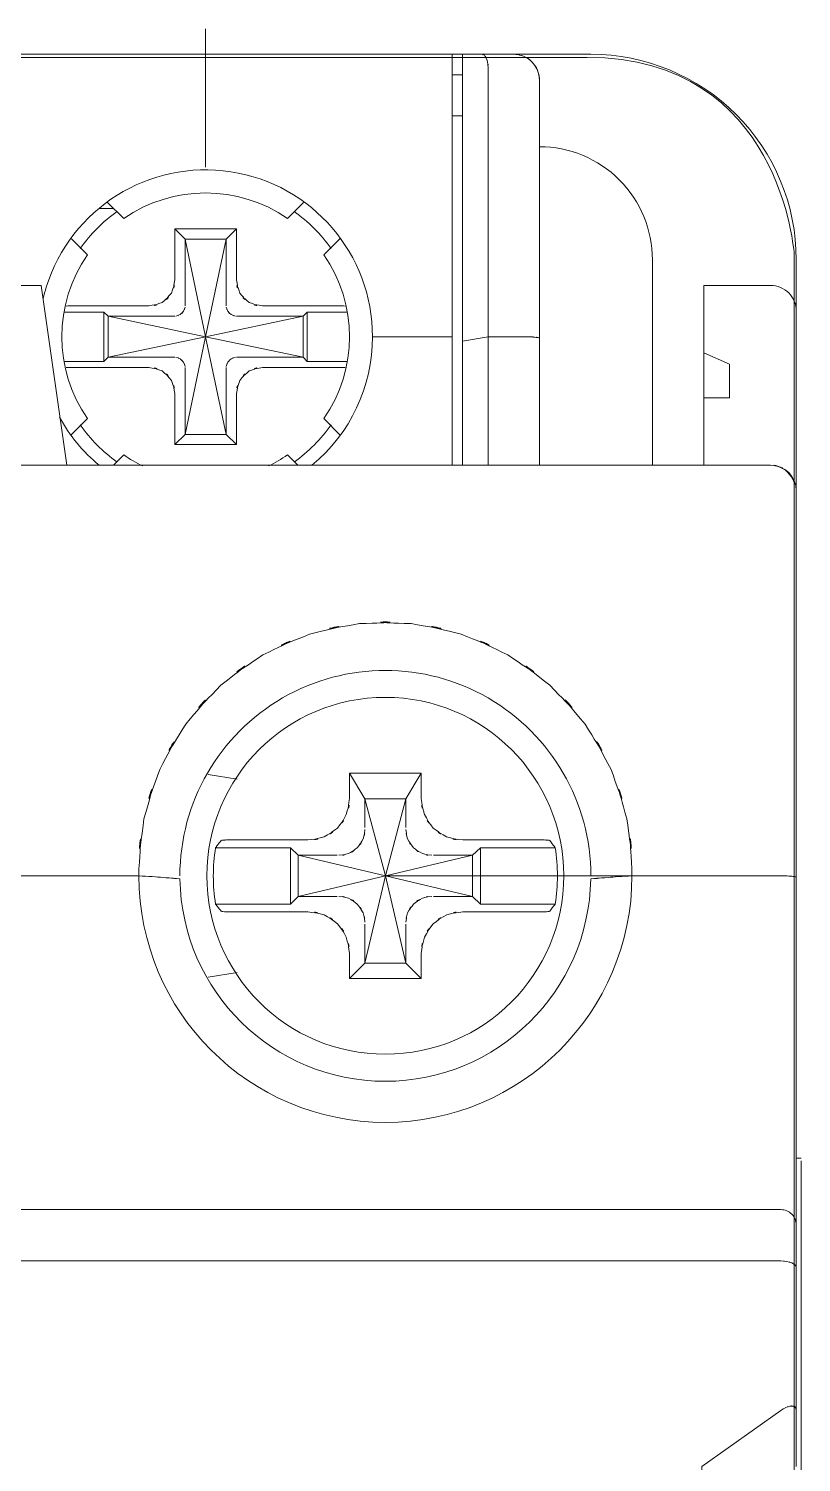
# Model space of a CAD drawing. Header units: millimetres. Extents: x 41 to 1635, y 11 to 1528.
# Drawn here: x 461.85 to 477.93, y 1168.97 to 1198.81 of the extents above; entities that cross this region are included whole.
import ezdxf

# ---------------------------------------------------------------- set-up
doc = ezdxf.new("R2010")
doc.units = ezdxf.units.MM
doc.header["$LTSCALE"] = 8
doc.layers.get('0').update_dxf_attribs({"linetype": 'CONTINUOUS'})
doc.layers.add('PDF_Geometry', color=7, linetype='CONTINUOUS')

# ---------------------------------------------------------------- blocks, each defined once
blk = doc.blocks.new('Contactor1')
at = {"layer": 'PDF_Geometry', "lineweight": 9}
for points in [[(-0.1467570458967771, 0.02374320735611946), (-0.1467570458967771, -0.01461823708837073)], [(-0.0757292958967355, 0.01664617957840164), (-0.07856254589677292, 0.01664617957840164), (-0.5275486014522812, 0.01664617957840164), (-0.5303680875634313, 0.01664617957840164)], [(-0.07856254589677292, 0.01664617957840164), (-0.07856254589677292, 0.01311799902282473), (-0.07856254589677292, -0.06150680653274776), (-0.07856254589677292, -0.09700722319939814)], [(-0.0757292958967355, -0.09700722319939814), (-0.0757292958967355, -0.0627291954216389), (-0.0757292958967355, 0.01664617957840164), (-0.07036815700786292, 0.01664617957840164)], [(-0.0757292958967355, -0.0627291954216389), (-0.06861805978564917, -0.06150680653274776), (-0.06861805978564917, 0.01311799902282473)], [(-0.07856254589677292, 0.01097922124506567), (-0.0757292958967355, 0.01097922124506567)], [(-0.07856254589677292, -0.0003961954216720187), (-0.0757292958967355, -0.0003961954216720187)], [(-0.1760903792301178, -0.02597925097711595), (-0.172229268118997, -0.02597925097711595)], [(-0.1382292958967355, -0.0457843204216033), (-0.1382292958967355, -0.03165976486604904), (-0.1552708097856339, -0.03165976486604904), (-0.1552708097856339, -0.0457843204216033)], [(-0.1552708097856339, -0.03165976486604904), (-0.1524375597856533, -0.03450722319939814), (-0.1524375597856533, -0.05293729264383273)], [(-0.1524375597856533, -0.07003476486602267), (-0.1524375597856533, -0.08850722319948545), (-0.1467570458967771, -0.06150680653274776), (-0.1524375597856533, -0.03450722319939814), (-0.1410765320079008, -0.03450722319939814), (-0.1382292958967355, -0.03165976486604904)], [(-0.1410765320079008, -0.05293729264383273), (-0.1410765320079008, -0.03450722319939814), (-0.1467570458967771, -0.06150680653274776), (-0.1737292820078551, -0.05581273708821755), (-0.1553125597856706, -0.05581273708821755)], [(-0.2149515458967244, -0.09700722319939814), (-0.207854295896766, -0.04729832042164617), (-0.192229295896766, -0.04729832042164617), (-0.1851180597856228, -0.09700722319939814)], [(-0.1748819625634042, -0.05467340375503227), (-0.1857570320078707, -0.05467340375503227)], [(-0.1834792264522775, -0.05296526486608855), (-0.1624513514523187, -0.05296526486608855)], [(-0.1748819625634042, -0.06831222319942754), (-0.1748819625634042, -0.05467340375503227), (-0.1737292820078551, -0.05581273708821755), (-0.1737292820078551, -0.06718730653278726), (-0.1553125597856706, -0.06718730653278726)], [(-0.1552708097856339, -0.09132670931057874), (-0.1524375597856533, -0.08850722319948545), (-0.1410765320079008, -0.08850722319948545), (-0.1467570458967771, -0.06150680653274776), (-0.1197848097856422, -0.05581273708821755), (-0.1197848097856422, -0.06718730653278726), (-0.1186319208967461, -0.06831222319942754), (-0.1186319208967461, -0.05467340375503227)], [(-0.1077570597856266, -0.05467340375503227), (-0.1186319208967461, -0.05467340375503227), (-0.1197848097856422, -0.05581273708821755), (-0.1382153097856644, -0.05581273708821755)], [(-0.1310625320078884, -0.05296526486608855), (-0.1100348653412198, -0.05296526486608855)], [(-0.1382153097856644, -0.06718730653278726), (-0.1197848097856422, -0.06718730653278726), (-0.1467570458967771, -0.06150680653274776), (-0.1737292820078551, -0.06718730653278726), (-0.1748819625634042, -0.06831222319942754), (-0.1857570320078707, -0.06831222319942754)], [(-0.06861805978564917, -0.09700722319939814), (-0.06861805978564917, -0.06150680653274776), (-0.05865979589674453, -0.06150680653274776)], [(-0.00893754589674245, -0.09700722319939814), (-0.00893754589674245, -0.07838218153278831), (-0.001826309785656122, -0.07838218153278831), (-0.001826309785656122, -0.0690488759771597), (-0.00893754589674245, -0.06593777875491469)], [(-0.1624513514523187, -0.07000679264388054), (-0.1834792264522775, -0.07000679264388054)], [(-0.1410765320079008, -0.07003476486602267), (-0.1410765320079008, -0.08850722319948545), (-0.1382292958967355, -0.09132670931057874)], [(-0.1100348653412198, -0.07000679264388054), (-0.1310625320078884, -0.07000679264388054)], [(-0.1077570597856266, -0.06831222319942754), (-0.1186319208967461, -0.06831222319942754)], [(-0.1552708097856339, -0.07720132042163641), (-0.1552708097856339, -0.09132670931057874), (-0.1382292958967355, -0.09132670931057874), (-0.1382292958967355, -0.07720132042163641)], [(-0.1069792958967355, -0.1892432093104617), (-0.1069792958967355, -0.1822707926438625), (-0.08709030978565124, -0.1822707926438625), (-0.08709030978565124, -0.1892432093104617)], [(-0.1069792958967355, -0.1822707926438625), (-0.1027015320078704, -0.189382237088239), (-0.09132653200788354, -0.189382237088239), (-0.08709030978565124, -0.1822707926438625)], [(-0.146062559785662, -0.1826183481994121), (-0.1380487264523254, -0.1839653620883155)], [(-0.09132653200788354, -0.1973261259771562), (-0.09132653200788354, -0.189382237088239), (-0.097034795896775, -0.2106877370882785), (-0.1027015320078704, -0.189382237088239), (-0.1027015320078704, -0.1973261259771562)], [(-0.1409930458967779, -0.2007432509772116), (-0.118451351452336, -0.2007432509772116)], [(-0.07559026811895819, -0.2007432509772116), (-0.0530763514523187, -0.2007432509772116)], [(-0.1103959903412033, -0.204992820421694), (-0.1211597958967445, -0.204992820421694), (-0.097034795896775, -0.2106877370882785), (-0.1211597958967445, -0.2163818204217023), (-0.1211597958967445, -0.204992820421694), (-0.1233125597856315, -0.2028820287549706)], [(-0.08367361534118345, -0.2163818204217023), (-0.07288204589679026, -0.2163818204217023), (-0.097034795896775, -0.2106877370882785), (-0.1027015320078704, -0.234839862088279), (-0.09132653200788354, -0.234839862088279), (-0.097034795896775, -0.2106877370882785), (-0.07288204589679026, -0.204992820421694), (-0.07288204589679026, -0.2163818204217023), (-0.07072928200784645, -0.2184926120883119), (-0.07072928200784645, -0.2028820287549706)], [(-0.097034795896775, -0.2106877370882785), (-0.01178479589674453, -0.2106877370882785)], [(-0.118451351452336, -0.220632237088239), (-0.1409930458967779, -0.220632237088239)], [(-0.0530763514523187, -0.220632237088239), (-0.07559026811895819, -0.220632237088239)], [(-0.1027015320078704, -0.2240620704216099), (-0.1027015320078704, -0.234839862088279), (-0.1069792958967355, -0.2391038481994201)], [(-0.09132653200788354, -0.2240620704216099), (-0.09132653200788354, -0.234839862088279), (-0.08709030978565124, -0.2391038481994201)], [(-0.08709030978565124, -0.2321043065327331), (-0.08709030978565124, -0.2391038481994201), (-0.1069792958967355, -0.2391038481994201), (-0.1069792958967355, -0.2321043065327331)], [(-0.1380487264523254, -0.2374092787549671), (-0.1460903236745708, -0.2387427231993797)], [(0.01804869021435707, -0.2895349870882455), (0.01804869021435707, -0.3030347787549772), (0.01804869021435707, -0.842950931532755), (0.01804869021435707, -0.857159403754963), (0.01664571799210535, -0.857159403754963)], [(0.01238174576991469, -0.3172432648660788), (-0.6184793375634285, -0.3172432648660788)], [(0.01664571799210535, -0.358631875977153), (0.01664571799210535, -0.3190065009771388), (0.01664571799210535, -0.358631875977153), (0.01664571799210535, -0.3740763204216364)], [(0.01238174576991469, -0.358631875977153), (-0.009479226452299372, -0.3740763204216364), (-0.009479226452299372, -0.429492848199402), (-0.01178479589674453, -0.429492848199402)]]:
    blk.add_lwpolyline(points, dxfattribs=at)
for points in [[(0.01664571799210535, -0.2110624315328096), (0.01664571799210535, -0.1041322231994855), (0.01664571799210535, -0.05439536208837126), (0.01664571799210535, -0.04018773708821755, 0.4142214593926599), (-0.04018754589674245, 0.01664617957840164), (-0.0615070458967466, 0.01664617957840164), (-0.07036815700786292, 0.01664617957840164), (-0.0615070458967466, 0.01664617957885639, -0.07705148297483545), (-0.05936805978569737, 0.01631217957810804, -0.07872783830262799), (-0.0572570458968471, 0.01522880457832798, -0.07249049941978404), (-0.0556737264524827, 0.01357661013389588, -0.07051913806500629), (-0.05471539311872675, 0.01161840180066065, -0.07555129902684875), (-0.05440979589673134, 0.009534735133911454), (-0.05440979589673134, -0.06188148708827157), (-0.05440979589673134, -0.09700722319939814)], [(-0.02315979589673134, -0.09700722319939814), (-0.02315979589673134, -0.04018773708821755, 0.4145772758747178), (-0.05440979589673134, -0.008923320421672543)], [(-0.1005903097856162, -0.06150680653274776, 0.8600284844003787), (-0.1908527975433572, -0.04779402017493339, 0.02219104953634908), (-0.1917153792300041, -0.05096551486610679)], [(-0.1738681014522854, -0.02432622319940947), (-0.1694097820079037, -0.02878433431055782, -0.3122116558984878), (-0.1241043097856505, -0.02878433431055782), (-0.1196459903412119, -0.02432622319940947)], [(-0.1839236431189875, -0.08861827875489325), (-0.179451545896768, -0.08415932042157692, -0.3125925672262319), (-0.179451545896768, -0.03883987597714622), (-0.1838958792300787, -0.03440973708825368)], [(-0.1096042264523476, -0.03440973708825368), (-0.1140625458967861, -0.03883987597714622, -0.3125925672249932), (-0.1140625458967861, -0.08415932042157692), (-0.1095902403412197, -0.08861827875489325)], [(-0.00893754589674245, -0.07838218153278831), (-0.00893754589674245, -0.06593777875491469), (-0.00893754589674245, -0.04729832042164617), (0.009534704103259628, -0.04729832042164617, -0.4149256430853812), (0.01664571799210535, -0.05439536208837126), (0.01664571799210535, -0.1041322231994855, 0.4141553983711468), (0.009534704103259628, -0.09700722319962551)], [(-0.1173404347856604, -0.09707673708828679, 0.224242579505144), (-0.1005903097856162, -0.06150680653274776), (-0.07856254589677292, -0.06150680653274776)], [(-0.1641736847856805, -0.09725729264391703, -0.03855320733039572), (-0.1694097820078468, -0.09420130653279557), (-0.172229268118997, -0.09700722319939814)], [(-0.1212708375634293, -0.09700722319939814), (-0.1241043097856505, -0.09420130653279557, -0.03943945506546027), (-0.1293404070078736, -0.09725729264391703)], [(-0.1103959903412033, -0.2163818204217023), (-0.1211597958967445, -0.2163818204217023), (-0.1233125597856315, -0.2184926120883119), (-0.1440070736745156, -0.2184926120883119, -0.0800712123716248), (-0.1440070736745156, -0.2028820287549706), (-0.1233125597856315, -0.2028820287549706), (-0.1233125597856315, -0.2184926120883119)], [(-0.08367361534118345, -0.204992820421694), (-0.07288204589679026, -0.204992820421694), (-0.07072928200784645, -0.2028820287549706), (-0.05006251811892071, -0.2028820287549706, -0.0827376726213245), (-0.05006251811897755, -0.2184926120883119), (-0.07072928200784645, -0.2184926120883119)], [(-0.6227293236745481, -0.2110624315328096), (-0.6227293236743208, -0.3073123343104953, -0.4140617070540777), (-0.6184793375634285, -0.3030347787549772), (0.01238174576991469, -0.3030347787548635, -0.4146351572907975), (0.01664571799210535, -0.3073123343104953), (0.01664571799210535, -0.2110624315328096), (0.01664571799210535, -0.3073123343104953), (0.01664571799210535, -0.3190065009771388)], [(-0.2385348514523002, -0.2108818759771793, 0.002907355942976045), (-0.2348542958967528, -0.2106877370882785), (-0.1652153097856512, -0.2106877370882785, 0.9999144821332955), (-0.02881254589675564, -0.2106877370882785), (0.01238174576991469, -0.2106877370882785)]]:
    blk.add_lwpolyline(points, format="xyb", dxfattribs=at)
for points in [[(0.009534704103259628, -0.09700722319939814), (-0.6156320875634265, -0.09700722319939814)], [(0.01804869021435707, -0.2888127370882785), (0.01664571799210535, -0.2888127370882785)]]:
    blk.add_lwpolyline(points, close=True, dxfattribs=at)
blk.add_circle((-0.0970461340212978, -0.2106621992164719), 0.04937246972925925, dxfattribs=at)
for centre, radius, start, end in [((-0.06151400598122336, 0.009541969220208557), 0.007104213767632375, 359.9416567832936, 89.9438666203284), ((-0.1470590527996478, -0.06113342628032115), 0.04195856593951255, 125.1500174432932, 145.0852831688164), ((-0.146630726502849, -0.06130909377316129), 0.04220336811208695, 34.97360062379433, 54.7922633054439), ((-0.1466795664521783, -0.06141393273890117), 0.04627890439246622, 208.8482349093784, 230.4083440838962), ((-0.146707829501679, -0.06151678671358241), 0.04244688539276921, 215.0305828512332, 234.7341938553037), ((-0.1473767856140853, -0.06085254669437745), 0.04331870712425062, 305.3746736053526, 324.704401360023), ((-0.09703493049244116, -0.2106876633506545), 0.05684738459574254, 359.999925680669, 180.0060401332526), ((-0.1467419236885803, 0.1034854955364608), 0.3147158815372699, 266.6348828222591, 267.3033410576602), ((-0.09703914582541984, -0.2107061939245796), 0.05682118930714637, 180.8353669942317, 359.1368194188191), ((-0.04825384207521211, 0.1226354116444099), 0.3338888166104383, 272.7031697945956, 273.3356370266052)]:
    blk.add_arc(centre, radius, start, end, dxfattribs=at)
for points in [[(-0.06964590700789586, 0.01636812402284704), (-0.0706737542300857, 0.01688183235614815), (-0.06927079589667073, 0.01634015180070492), (-0.07036815700786292, 0.01664617957840164)], [(-0.06910422645222525, 0.01560433235613345), (-0.0698682264523427, 0.01681231846714581), (-0.06872932367451767, 0.01528474902283961), (-0.06964590700789586, 0.01636812402284704)], [(-0.06872932367451767, 0.01446501291184177), (-0.06921526811896683, 0.0161875545784369), (-0.06847924034121888, 0.01390976291168045), (-0.06910422645222525, 0.01560433235613345)], [(-0.06861805978559232, 0.01311799902282473), (-0.06872932367451767, 0.01513216568946518), (-0.06850700423007083, 0.01246526291174632), (-0.06872932367451767, 0.01446501291184177)], [(-0.1562291570078855, -0.0494235426438081), (-0.1544237403412012, -0.04409058431065205), (-0.1563126570078452, -0.05132663986614716), (-0.1552708097855771, -0.04578432042171698)], [(-0.1382292958966787, -0.04578432042171698), (-0.1372014486746025, -0.05131223708826838), (-0.1390903514522392, -0.04409058431065205), (-0.1372847264523784, -0.04940997319931739)], [(-0.1588265320078222, -0.05202091764385841), (-0.1546320597855697, -0.04842323708817275), (-0.1598403931190546, -0.05363157042165767), (-0.1562291570078855, -0.0494235426438081)], [(-0.1372847264523784, -0.04940997319931739), (-0.1336736986744995, -0.05363157042165767), (-0.1388820320078707, -0.04840966764390942), (-0.1346735736745472, -0.05202091764385841)], [(-0.1834792264523344, -0.05296526486608855), (-0.1840904347856736, -0.05296526486608855), (-0.1847154070077863, -0.05295170931049142), (-0.1853403792301265, -0.05300680653272138)], [(-0.1624513514522619, -0.05296526486608855), (-0.1569376292300717, -0.05195140375508345), (-0.1641736847856805, -0.05384011208820993), (-0.1588265320078222, -0.05202091764385841)], [(-0.1549654208967581, -0.05579832042167254), (-0.1532015597856002, -0.05524307042151122), (-0.1555069070079185, -0.05611790375496639), (-0.1537987681189747, -0.0553541120882528)], [(-0.1537987681189747, -0.0553541120882528), (-0.1523820320077789, -0.05409018153272882), (-0.154173670896796, -0.05586783431044751), (-0.1528959486744839, -0.05445130653265551)], [(-0.1528959486744839, -0.05445130653265551), (-0.1521459486745584, -0.05274316764371179), (-0.1530209903411901, -0.05507607042159179), (-0.1524653236744484, -0.05328486208827599)], [(-0.1410487820078856, -0.05328486208827599), (-0.140493101452364, -0.05507607042159179), (-0.1413681570078893, -0.05274316764371179), (-0.1406181431190703, -0.05445130653265551)], [(-0.1406181431190703, -0.05445130653265551), (-0.1393404208967581, -0.05586783431044751), (-0.1411320597856616, -0.05409018153272882), (-0.1397153236745794, -0.0553541120882528)], [(-0.1397153236745794, -0.0553541120882528), (-0.1380209625634166, -0.05611790375496639), (-0.1403125458968475, -0.05524307042151122), (-0.1385209070078304, -0.05579832042167254)], [(-0.1346735736745472, -0.05202091764385841), (-0.1293404070078736, -0.05384011208820993), (-0.1366042264523344, -0.05195140375508345), (-0.1310625320078884, -0.05296526486608855)], [(-0.1081597264523566, -0.05300680653272138), (-0.1087986847856541, -0.05295170931049142), (-0.1094236708967742, -0.05296526486608855), (-0.1100348653412198, -0.05296526486608855)], [(-0.05700696256343463, -0.06153477875500357), (-0.05950707367452424, -0.06147882042159836), (-0.05621542089676268, -0.06153477875500357), (-0.05865979589674453, -0.06150680653263407)], [(-0.05564596256334653, -0.06161784819937566), (-0.05767369867447769, -0.06146526486600123), (-0.05493749034116036, -0.06161784819937566), (-0.05700696256343463, -0.06153477875500357)], [(-0.05472917089667817, -0.06172890375501083), (-0.05618765700791073, -0.06154833431037332), (-0.05434028200778585, -0.0617984176437858), (-0.05564596256334653, -0.06161784819937566)], [(-0.05440979589678818, -0.06188148708815788), (-0.05479868478568051, -0.06160429264377854), (-0.0541459486746021, -0.06188148708815788), (-0.05472917089667817, -0.06172890375501083)], [(-0.1537987681189747, -0.06764591764385841), (-0.1555069070079185, -0.06688213986603841), (-0.1532015597856002, -0.06777052875486334), (-0.1549654208967581, -0.06720172319933226)], [(-0.1528959486744839, -0.0685487370883493), (-0.154173670896796, -0.06711779264378492), (-0.1523820320077789, -0.06892341764387311), (-0.1537987681189747, -0.06764591764385841)], [(-0.1397153236745794, -0.06764591764385841), (-0.1411320597856616, -0.06892341764387311), (-0.1393404208967581, -0.06711779264378492), (-0.1406181431190703, -0.0685487370883493)], [(-0.1385209070078304, -0.06720172319933226), (-0.1403125458968475, -0.06777052875486334), (-0.1380209625634166, -0.06688213986603841), (-0.1397153236745794, -0.06764591764385841)], [(-0.1853403792301265, -0.06999323708828342), (-0.1847154070077863, -0.07002036208837126), (-0.1840904347856736, -0.07000679264388054), (-0.1834792264523344, -0.07000679264388054)], [(-0.1588265320078222, -0.0709791120882528), (-0.1641736847856805, -0.0691455148660225), (-0.1569098653412198, -0.07106219542174586), (-0.1624513514522619, -0.07000679264388054)], [(-0.1562291570078855, -0.0735765009771967), (-0.1598403931190546, -0.06936762597706547), (-0.1546320597855697, -0.07460393153269251), (-0.1588265320078222, -0.0709791120882528)], [(-0.1524653236744484, -0.0697016259771317), (-0.1530209903411901, -0.06793752875501013), (-0.1521459486745584, -0.07025687597706565), (-0.1528959486744839, -0.0685487370883493)], [(-0.1406181431190703, -0.0685487370883493), (-0.1413681570078893, -0.07025687597706565), (-0.140493101452364, -0.06793752875501013), (-0.1410487820078856, -0.0697016259771317)], [(-0.1346735736745472, -0.0709791120882528), (-0.1388820320078707, -0.07460393153269251), (-0.1336459347856476, -0.06936762597706547), (-0.1372847264523784, -0.0735765009771967)], [(-0.1310625320078884, -0.07000679264388054), (-0.1365902403412633, -0.07104862597725514), (-0.1293404070078736, -0.06915993153279487), (-0.1346735736745472, -0.0709791120882528)], [(-0.1100348653412198, -0.07000679264388054), (-0.1094236708967742, -0.07000679264388054), (-0.1087986847856541, -0.07002036208837126), (-0.1081597264523566, -0.06999323708828342)], [(-0.1552708097855771, -0.07720132042163641), (-0.1563126570078452, -0.07168780653273643), (-0.1544237403412012, -0.07890944542168654), (-0.1562291570078855, -0.0735765009771967)], [(-0.1372847264523784, -0.0735765009771967), (-0.1390903514522392, -0.07890944542168654), (-0.1372014486746025, -0.07167338986619143), (-0.1382292958966787, -0.07720132042163641)], [(0.01167348188101869, -0.09738190375492195), (0.008479301325508004, -0.09668763986610429), (0.01275685688102612, -0.09740988986595767), (0.009534704103259628, -0.09700722319939814)], [(0.01364567632555236, -0.09845172319933226), (0.01075667632545674, -0.09670119542170141), (0.01468750965881327, -0.09886794542171629), (0.01167348188101869, -0.09738190375492195)], [(0.01521521799219272, -0.1001318898661339), (0.01295139854761373, -0.09749295931055713), (0.01611802354767633, -0.1008676954215844), (0.01364567632555236, -0.09845172319933226)], [(0.01625705132545363, -0.1023121954217459), (0.01485409299215235, -0.09899340375500287), (0.01693732910331391, -0.103326056532751), (0.01521521799219272, -0.1001318898661339)], [(-0.1041598097855854, -0.1408957370881581), (-0.1250626570078452, -0.1446731398659722), (-0.09731262923008899, -0.138826473199515), (-0.1180069486744628, -0.1438127093106232)], [(-0.07606265700786707, -0.1438127093106232), (-0.09674318478568011, -0.138826473199515), (-0.06902093478555571, -0.1446731398659722), (-0.08993755978571016, -0.1408821815327883)], [(-0.1180069486744628, -0.1438127093106232), (-0.137701379230009, -0.1518540981994647), (-0.1117709764523056, -0.1403820287550843), (-0.1309514903411468, -0.1495627370882175)], [(-0.08993755978571016, -0.1408821815327883), (-0.1112292820078551, -0.1402709731994491), (-0.0828403097856949, -0.1402565704215704), (-0.1041598097855854, -0.1408957370881581)], [(-0.06311811534118306, -0.1495627370882175), (-0.08228485145235709, -0.1403820287550843), (-0.05638199034120817, -0.1518540981994647), (-0.07606265700786707, -0.1438127093106232)], [(-0.1309514903411468, -0.1495627370882175), (-0.1487292403411971, -0.1616180148660078), (-0.1255348236745135, -0.1448536954217161), (-0.1425485875633399, -0.1579372648661774)], [(-0.05152079589669256, -0.1579372648661774), (-0.06853476811892278, -0.1448536954217161), (-0.04536811534120488, -0.1616180148660078), (-0.06311811534118306, -0.1495627370882175)], [(-0.1425485875633399, -0.1579372648661774), (-0.1575903653412638, -0.1736461815326038), (-0.1381737681189747, -0.1521321398661257), (-0.1522432125634055, -0.1687014870883559)], [(-0.04178483756339801, -0.1687014870883559), (-0.05588205978568794, -0.1521177231993533), (-0.03649300423006707, -0.1736317787549524), (-0.05152079589669256, -0.1579372648661774)], [(-0.1522432125634055, -0.1687014870883559), (-0.1636182264523427, -0.1872570287550843), (-0.149187643118978, -0.1620901954215697), (-0.1594652820078295, -0.1812704870883408)], [(-0.03457654589675485, -0.1812704870883408), (-0.04485418478560632, -0.1620766259770789), (-0.03040983756335436, -0.1872570287550843), (-0.04178483756339801, -0.1687014870883559)], [(-0.1594652820078295, -0.1812704870883408), (-0.1665902958968104, -0.2015205981992949), (-0.1579237264522249, -0.1742845148660308), (-0.1638125597856401, -0.1949093065327361)], [(-0.03022928200783781, -0.194895750977139), (-0.0361598653411761, -0.1742709454215401), (-0.02747930978563318, -0.2015205981992949), (-0.03457654589675485, -0.1812704870883408)], [(-0.1638125597856401, -0.1949093065327361), (-0.1665209903412119, -0.2155620843104771), (-0.1637015042301186, -0.1879377370883049), (-0.1652153097856512, -0.2087151259770508)], [(-0.1078403514522392, -0.1937292926438658), (-0.106159768118971, -0.1870764593104468), (-0.1078958792301705, -0.1960486259772551), (-0.1069792958966787, -0.1892432093104617)], [(-0.08709030978565124, -0.1892432093104617), (-0.08617372645238675, -0.1960206537548856), (-0.087854309785655, -0.1870764593104468), (-0.08622924034119706, -0.1937292926438658)], [(-0.02881254589675564, -0.2087151259770508), (-0.03034032367457939, -0.1879233204217599), (-0.02752083756348611, -0.2155620843104771), (-0.03022928200783781, -0.194895750977139)], [(-0.1102847264523348, -0.1974371815326776), (-0.1062985736745645, -0.1920898204216428), (-0.1112015181190031, -0.1995072926438297), (-0.1078403514522392, -0.1937292926438658)], [(-0.08622924034119706, -0.1937292926438658), (-0.08285429589676596, -0.1994928759772847), (-0.08774304589672965, -0.1920898204216428), (-0.0837986431189961, -0.1974371815326776)], [(-0.1139930320079543, -0.1998955426438442), (-0.1082292403411316, -0.1965343759770803), (-0.1156320875633696, -0.20139598708829), (-0.1102847264523348, -0.1974371815326776)], [(-0.1031874764523195, -0.2004516398660598), (-0.1022431292300894, -0.1965623481994498), (-0.1032152403412852, -0.2017986537548495), (-0.1027015320078704, -0.1978262787549738)], [(-0.09134030978560759, -0.1978262787549738), (-0.09085414311897466, -0.2017706815327074), (-0.09181247645227586, -0.1965767509771013), (-0.0908819070079403, -0.2004372231995148)], [(-0.0837986431189961, -0.1974371815326776), (-0.07843751811896027, -0.20139598708829), (-0.08584035145230473, -0.196520806532817), (-0.08009033756337658, -0.1998819731993535)], [(-0.1440070736745724, -0.2028820287550843), (-0.143243073674455, -0.201896139865994), (-0.1442431570077929, -0.2032016120883782), (-0.1435069208967548, -0.2022148759772335)], [(-0.1435069208967548, -0.2022148759772335), (-0.1427431431190485, -0.2012434037549156), (-0.1437570042300536, -0.2025344593105274), (-0.14299321256334, -0.2015765565327001)], [(-0.14299321256334, -0.2015765565327001), (-0.1422154347855553, -0.2006042231994343), (-0.143243073674455, -0.201896139865994), (-0.1424652958966703, -0.2009373759772188)], [(-0.141979143118931, -0.2007847926438444), (-0.1427848931189715, -0.2009238204216217), (-0.14178479589674, -0.2006457648660671), (-0.1424652958966703, -0.2009373759772188)], [(-0.1409930458967779, -0.2007432509772116), (-0.1424515181190031, -0.2008127648659865), (-0.1404653375633984, -0.2007017093105787), (-0.141979143118931, -0.2007847926438444)], [(-0.1184513514523928, -0.2007432509772116), (-0.111673698674565, -0.1998124593105786), (-0.120618101452294, -0.2015205981992949), (-0.1139930320079543, -0.1998955426438442)], [(-0.1072709070078304, -0.2045350565326771), (-0.103479309785655, -0.2022988065327809), (-0.1083680458968388, -0.2055345148660308), (-0.1048265320078485, -0.2029100009772264)], [(-0.1048265320078485, -0.2029100009772264), (-0.1021736153412007, -0.1993682648660524), (-0.1054375181190039, -0.2042570148660161), (-0.1031874764523195, -0.2004516398660598)], [(-0.0908819070079403, -0.2004372231995148), (-0.08863207367454606, -0.2042425981994711), (-0.0918819903412782, -0.19935384819928), (-0.08924307367459505, -0.2028820287550843)], [(-0.08924307367459505, -0.2028820287550843), (-0.08571532367449208, -0.2055345148660308), (-0.09059029589678858, -0.202257264866148), (-0.08679869867449952, -0.204507084310535)], [(-0.08009033756337658, -0.1998819731993535), (-0.07342372645229034, -0.2015205981992949), (-0.08239589311898499, -0.1998124593105786), (-0.07559026811890135, -0.2007432509772116)], [(-0.05207647645232782, -0.2007847926438444), (-0.05357649034118594, -0.2007017093105787), (-0.0515903097856949, -0.2008127648659865), (-0.05307635145226186, -0.2007432509772116)], [(-0.05156254589672926, -0.2009373759772188), (-0.05225703200784437, -0.2006457648660671), (-0.05128471256347211, -0.2009238204216217), (-0.05207647645232782, -0.2007847926438444)], [(-0.05156254589672926, -0.2009373759772188), (-0.05079875423001567, -0.201896139865994), (-0.0518403792301001, -0.2006042231994343), (-0.05106261534120904, -0.2015765565327001)], [(-0.05106261534120904, -0.2015765565327001), (-0.05029861534120528, -0.2025344593105274), (-0.05131247645232406, -0.2012434037549156), (-0.05056246256339136, -0.2022148759772335)], [(-0.05056246256339136, -0.2022148759772335), (-0.04981265700786253, -0.2032016120883782), (-0.05079875423001567, -0.201896139865994), (-0.05006251811897755, -0.2028820287550843)], [(-0.1098820597856616, -0.204992820421694), (-0.1059514486746025, -0.2044926815326562), (-0.11115978200786, -0.2054650009772558), (-0.1072709070078304, -0.2045350565326771)], [(-0.08679869867449952, -0.204507084310535), (-0.08290982367446986, -0.2054650009772558), (-0.08814592089669304, -0.2044926815326562), (-0.08418753200788842, -0.204992820421694)], [(-0.1652153097856512, -0.2097010148661411), (-0.1651875458966856, -0.2111734870882174), (-0.1652430736746169, -0.2092017093104914), (-0.1651875458966856, -0.2106877370883922)], [(-0.1652153097856512, -0.2087151259770508), (-0.1652292958967223, -0.2102011537549515), (-0.1652292958967223, -0.2082149731993468), (-0.1652153097856512, -0.2097010148661411)], [(-0.02886805978567963, -0.2106877370883922), (-0.02881254589675564, -0.2092017093104914), (-0.02888205978564429, -0.2111734870882174), (-0.02881254589675564, -0.2097010148661411)], [(-0.02881254589675564, -0.2097010148661411), (-0.02881254589675564, -0.2082149731993468), (-0.02881254589675564, -0.2102011537549515), (-0.02881254589675564, -0.2087151259770508)], [(-0.1577569347857093, -0.2111870426438145), (-0.1634236708967478, -0.2106877370883922), (-0.1558402681189932, -0.2113260704215918), (-0.1615487403411748, -0.2108818759770656)], [(-0.1538542958966787, -0.2115066259771083), (-0.159715365341242, -0.2110064870882979), (-0.151895865341146, -0.2116736259772551), (-0.1577569347857093, -0.2111870426438145)], [(-0.03631265700795439, -0.2111870426438145), (-0.04214596256343839, -0.2116736259772551), (-0.0343542403412016, -0.2110064870882979), (-0.04020153200787036, -0.2115066259771083)], [(-0.03250707367459427, -0.2108818759770656), (-0.03820136534119456, -0.2113260704215918), (-0.03063193478573112, -0.2106877370883922), (-0.03631265700795439, -0.2111870426438145)], [(0.01400680132547905, -0.2107148759771462), (0.01154844021431245, -0.2106597648660227), (0.01482653743659057, -0.2107148759771462), (0.01238174576991469, -0.2106877370883922)], [(0.01539577354770927, -0.2107987926438), (0.01335406521440063, -0.2106453620883713), (0.01611802354767633, -0.2108123620882907), (0.01400680132547905, -0.2107148759771462)], [(0.01631257910327122, -0.2109098481994351), (0.01485409299215235, -0.210729278755025), (0.01670124576986609, -0.2109793620882101), (0.01539577354770927, -0.2107987926438)], [(0.01664571799216219, -0.2110624315328096), (0.01625705132545363, -0.2107708204216578), (0.01690978743664573, -0.2110624315328096), (0.01631257910327122, -0.2109098481994351)], [(-0.1435069208967548, -0.219146195421672), (-0.1442431570077929, -0.2181738759772998), (-0.143243073674455, -0.2194793481994566), (-0.1440070736745724, -0.2184926120883119)], [(-0.1072431431189784, -0.2168539870883706), (-0.11115978200786, -0.2158816676437709), (-0.1059236847856369, -0.2168819593105127), (-0.1098820597856616, -0.2163682509772116)], [(-0.1047987681189966, -0.2184790565327148), (-0.1083265181189859, -0.2158401259771381), (-0.1034515458968031, -0.2191038204216511), (-0.1072431431189784, -0.2168539870883706)], [(-0.1031874764523195, -0.2209374176438814), (-0.1054237403411094, -0.2171455981992949), (-0.1021736153412007, -0.2220207787549953), (-0.1047987681189966, -0.2184790565327148)], [(-0.08922929589670048, -0.2184790565327148), (-0.0918819903412782, -0.2219928065328531), (-0.08859033756351664, -0.2171320426439252), (-0.09086812923004572, -0.2209094315326183)], [(-0.08678471256342846, -0.2168539870883706), (-0.09059029589678858, -0.2190902509771604), (-0.08570154589682488, -0.2158401259771381), (-0.08922929589670048, -0.2184790565327148)], [(-0.08418753200788842, -0.2163682509772116), (-0.08811815700795478, -0.2168819593105127), (-0.08290982367446986, -0.2158960704216497), (-0.08678471256342846, -0.2168539870883706)], [(-0.05006251811897755, -0.2184926120883119), (-0.05079875423001567, -0.2194793481994566), (-0.04981265700786253, -0.2181738759772998), (-0.05056246256339136, -0.219146195421672)], [(-0.14299321256334, -0.2197989315327504), (-0.1437570042300536, -0.2188266120883782), (-0.1427431431190485, -0.220132084310535), (-0.1435069208967548, -0.219146195421672)], [(-0.1424652958966703, -0.2204516676438288), (-0.143243073674455, -0.2194793481994566), (-0.1422154347855553, -0.2207568481994713), (-0.14299321256334, -0.2197989315327504)], [(-0.1424652958966703, -0.2204516676438288), (-0.14178479589674, -0.2207288759771018), (-0.1427848931189715, -0.2204652370883196), (-0.141979143118931, -0.2205762926437274)], [(-0.141979143118931, -0.2205762926437274), (-0.1404653375633984, -0.2206737787550992), (-0.1424515181190031, -0.220562723199464), (-0.1409930458967779, -0.220632237088239)], [(-0.1139930320079543, -0.2214790981993247), (-0.120618101452294, -0.2198404731993833), (-0.111673698674565, -0.2215621676439241), (-0.1184513514523928, -0.220632237088239)], [(-0.1102847264523348, -0.2239374593104912), (-0.1156320875633696, -0.2199650843103882), (-0.1082292403411316, -0.2248538343105793), (-0.1139930320079543, -0.2214790981993247)], [(-0.1078403514522392, -0.2276461954215847), (-0.1111737681189311, -0.2218817648661116), (-0.1062985736745645, -0.2292704037549811), (-0.1102847264523348, -0.2239374593104912)], [(-0.1027015320078704, -0.2235347926439317), (-0.1032152403412852, -0.2195904037548644), (-0.1022431292300894, -0.2247987370883493), (-0.1031874764523195, -0.2209374176438814)], [(-0.09086812923004572, -0.2209094315326183), (-0.09181247645227586, -0.2248122926439464), (-0.09085414311897466, -0.2195759870883194), (-0.09134030978560759, -0.2235347926439317)], [(-0.08377087923003046, -0.2239374593104912), (-0.08774304589672965, -0.2292704037549811), (-0.08285429589676596, -0.2218817648661116), (-0.08622924034119706, -0.2276317787550397)], [(-0.08006257367452463, -0.2214790981993247), (-0.08582636534123367, -0.2248402648660885), (-0.07843751811896027, -0.2199650843103882), (-0.08377087923003046, -0.2239374593104912)], [(-0.07559026811890135, -0.220632237088239), (-0.08236812923013304, -0.2215621676439241), (-0.07342372645229034, -0.2198404731993833), (-0.08006257367452463, -0.2214790981993247)], [(-0.05307635145226186, -0.220632237088239), (-0.0515903097856949, -0.220562723199464), (-0.05357649034118594, -0.2206737787550992), (-0.05207647645232782, -0.2205762926437274)], [(-0.05207647645232782, -0.2205762926437274), (-0.05128471256347211, -0.2204652370883196), (-0.05225703200784437, -0.2207288759771018), (-0.05156254589672926, -0.2204516676438288)], [(-0.05106261534120904, -0.2197989315327504), (-0.0518403792301001, -0.2207568481994713), (-0.05079875423001567, -0.2194793481994566), (-0.05156254589672926, -0.2204516676438288)], [(-0.05056246256339136, -0.219146195421672), (-0.05131247645232406, -0.220132084310535), (-0.05029861534120528, -0.2188266120883782), (-0.05106261534120904, -0.2197989315327504)], [(-0.1069792958966787, -0.2321043065326194), (-0.1078958792301705, -0.2253404176437925), (-0.1061875320078229, -0.2342981815327221), (-0.1078403514522392, -0.2276461954215847)], [(-0.08622924034119706, -0.2276317787550397), (-0.087854309785655, -0.2342981815327221), (-0.08617372645238675, -0.2253404176437925), (-0.08709030978565124, -0.2321043065326194)], [(0.01406232910318295, -0.3173958481993395), (0.01152088465875067, -0.3171177926437849), (0.01493757910321847, -0.3174094037549366), (0.01238174576991469, -0.3172432648661925)], [(0.01546528743648423, -0.3177985148661264), (0.01340959299210454, -0.3171322093105573), (0.01617355132549392, -0.3179375287550101), (0.01406232910318295, -0.3173958481993395)], [(0.0163401207699394, -0.3183817370882025), (0.01504863465885364, -0.317423820421709), (0.01684027354764339, -0.3185622926439464), (0.01546528743648423, -0.3177985148661264)], [(0.01664571799216219, -0.3190065009771388), (0.01628459299212182, -0.3179926398661337), (0.01690978743664573, -0.3192989593105722), (0.0163401207699394, -0.3183817370882025)], [(0.01372917632539838, -0.3578265565327001), (0.01167348188101869, -0.3589794315328163), (0.01436792632540573, -0.3573815009772261), (0.01238174576991469, -0.358631875977153)], [(0.01490960688107634, -0.3574238898661406), (0.01309042632539104, -0.3579927093105653), (0.01547927354766898, -0.3571594037548493), (0.01372917632539838, -0.3578265565327001)], [(0.01582641243663829, -0.3574374454215103), (0.01443744021440807, -0.3573264037549961), (0.01628459299212182, -0.3573264037549961), (0.01490960688107634, -0.3574238898661406)], [(0.01645117632546089, -0.3578545287550696), (0.01557632910322582, -0.3571178620882165), (0.01681230132550127, -0.3579927093105653), (0.01582641243663829, -0.3574374454215103)], [(0.01664571799216219, -0.358631875977153), (0.01645117632546089, -0.3574374454215103), (0.01684027354764339, -0.3589930009770796), (0.01645117632546089, -0.3578545287550696)]]:
    blk.add_open_spline(points, degree=3, dxfattribs=at)
at = {"layer": 'PDF_Geometry', "lineweight": 20}
for points in [[(-0.04121539311898914, 0.01579845735614072), (-0.09503483756333253, 0.01579845735614072), (-0.5504653931190546, 0.01579845735614072), (-0.5504653931190546, 0.01579845735614072)], [(0.0160764818809298, -0.03859063986601541), (0.0160764818809298, -0.03859063986601541), (0.01260425965875811, 0.01579845735614072), (-0.04121539311898914, 0.01579845735614072)], [(0.0160764818809298, -1.107465431532773), (0.0160764818809298, -1.061160084310586), (0.0160764818809298, -0.03859063986601541), (0.0160764818809298, -0.03859063986601541)]]:
    blk.add_open_spline(points, degree=3, dxfattribs=at)

msp = doc.modelspace()

# ---------------------------------------------------------------- block references
at = {"xscale": 75.19614335325724, "yscale": 75.19614335325724, "zscale": 75.19614335325724}
msp.add_blockref('Contactor1', (476.5685471298295, 1197.019608241355), dxfattribs=at)

doc.saveas('drawing.dxf')
